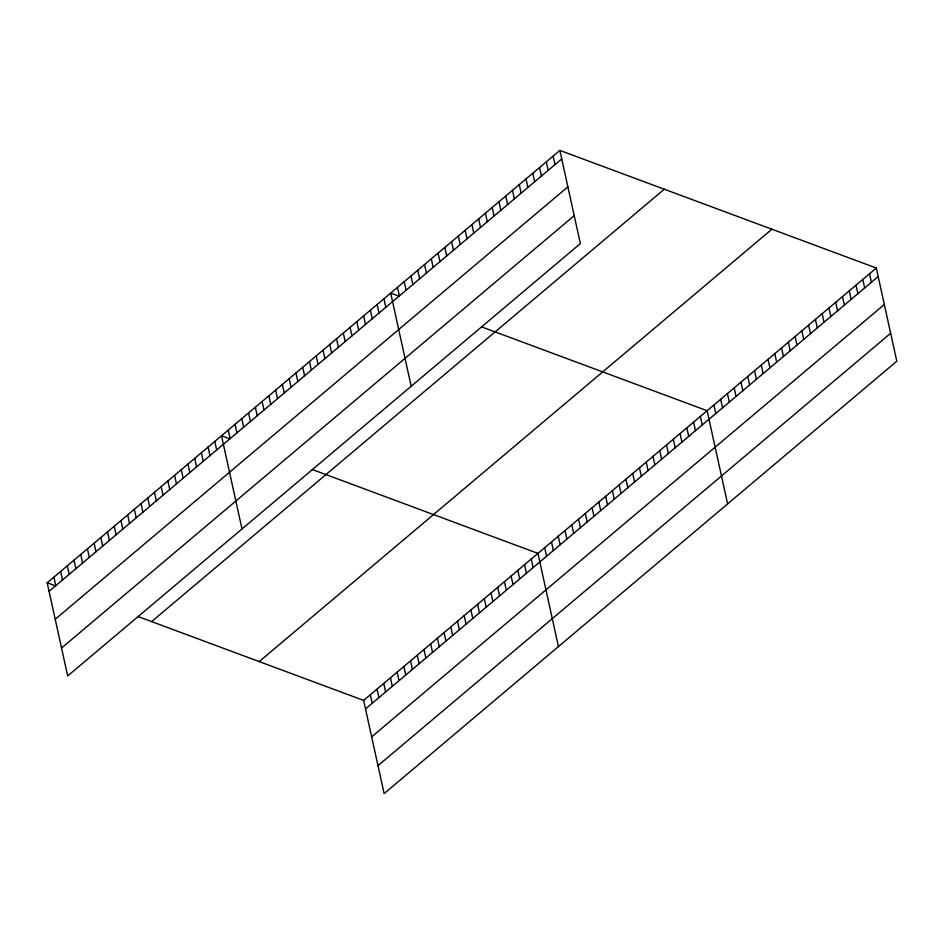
<?xml version="1.0" encoding="UTF-8"?>
<svg xmlns="http://www.w3.org/2000/svg" width="944" height="944" viewBox="0 0 944 944"><rect width="100%" height="100%" fill="white"/><g stroke="black" fill="none" stroke-linecap="round" stroke-linejoin="round"><path stroke-width="1.42" d="M559.863 150.403L580.359 243.587L67.685 675.963L47.2 582.778L559.863 150.403L876.315 268.037L896.8 361.222L384.137 793.597L363.641 700.413L137.954 616.515M49.076 591.31L561.739 158.934M55.224 619.252L567.887 186.865M61.549 648.032L574.212 215.657M151.63 621.6L664.293 189.213M259.211 661.591L771.885 229.215M363.641 700.413L876.315 268.037M365.517 708.944L878.191 276.557M371.665 736.875L884.327 304.499M377.989 765.667L890.652 333.279M398.144 295.861L390.686 293.088L411.183 386.273M481.44 326.825L707.127 410.711L727.623 503.907M228.967 438.547L221.51 435.774L241.994 528.959M312.263 469.51L537.95 553.396L558.435 646.593M47.2 582.778L54.658 585.551M869.542 273.736L871.418 282.268M862.781 279.448L864.657 287.979M856.007 285.159L857.884 293.678M849.246 290.858L851.122 299.39M842.473 296.569L844.349 305.101M835.711 302.281L837.588 310.812M828.938 307.98L830.814 316.511M822.177 313.691L824.053 322.223M815.404 319.402L817.28 327.934M808.642 325.102L810.518 333.633M801.869 330.813L803.745 339.344M795.108 336.524L796.984 345.056M788.334 342.224L790.211 350.755M781.573 347.935L783.449 356.466M774.8 353.646L776.676 362.177M768.038 359.345L769.915 367.877M761.265 365.057L763.141 373.588M754.504 370.768L756.38 379.299M747.731 376.467L749.607 384.999M740.969 382.178L742.845 390.71M734.196 387.89L736.072 396.421M727.435 393.589L729.311 402.12M720.661 399.3L722.538 407.832M713.9 405.011L715.776 413.543M700.365 416.422L702.242 424.953M693.592 422.133L695.468 430.665M686.831 427.833L688.707 436.364M680.058 433.544L681.934 442.075M673.296 439.255L675.172 447.786M666.523 444.954L668.399 453.486M659.762 450.666L661.638 459.197M652.988 456.377L654.865 464.908M646.227 462.088L648.103 470.608M639.454 467.787L641.33 476.319M632.692 473.499L634.569 482.03M625.919 479.21L627.795 487.741M553.101 156.102L554.978 164.634M619.158 484.909L621.034 493.441M546.328 161.813L548.204 170.345M612.385 490.62L614.261 499.152M539.567 167.525L541.443 176.056M605.623 496.332L607.499 504.863M532.794 173.224L534.67 181.755M598.85 502.031L600.726 510.562M526.032 178.935L527.908 187.467M592.089 507.742L593.965 516.274M519.271 184.646L521.135 193.178M585.315 513.453L587.192 521.985M512.498 190.358L514.374 198.877M578.554 519.153L580.43 527.684M505.736 196.057L507.601 204.588M571.781 524.864L573.657 533.395M498.963 201.768L500.839 210.3M565.019 530.575L566.896 539.107M492.202 207.479L494.066 216.011M558.246 536.275L560.122 544.806M485.428 213.179L487.305 221.71M551.485 541.986L553.361 550.517M478.667 218.89L480.531 227.421M544.712 547.697L546.588 556.228M471.894 224.601L473.77 233.133M465.132 230.301L467.009 238.832M531.248 559.06L533.124 567.58M458.359 236.012L460.235 244.543M524.545 564.713L526.422 573.244M451.598 241.723L453.474 250.254M517.843 570.365L519.707 578.896M444.825 247.422L446.701 255.954M511.129 576.017L513.005 584.548M438.063 253.134L439.939 261.665M504.426 581.669L506.303 590.201M431.29 258.845L433.166 267.376M497.724 587.321L499.6 595.853M424.529 264.544L426.405 273.076M491.022 592.985L492.898 601.505M417.755 270.255L419.632 278.787M484.319 598.638L486.195 607.169M410.994 275.967L412.87 284.498M477.617 604.29L479.493 612.821M404.221 281.666L406.097 290.197M470.903 609.942L472.779 618.473M397.459 287.377L399.336 295.909M464.2 615.594L466.076 624.126M457.498 621.246L459.374 629.778M383.925 298.788L385.801 307.319M450.795 626.91L452.672 635.43M377.152 304.499L379.028 313.03M444.093 632.563L445.969 641.094M370.39 310.21L372.266 318.742M437.391 638.215L439.267 646.746M363.617 315.91L365.493 324.441M430.688 643.867L432.564 652.398M356.856 321.621L358.732 330.152M423.974 649.519L425.85 658.051M350.082 327.332L351.959 335.863M417.272 655.171L419.148 663.703M343.321 333.031L345.197 341.563M410.569 660.835L412.445 669.355M336.548 338.743L338.424 347.274M403.867 666.488L405.743 675.019M329.786 344.454L331.663 352.985M397.164 672.14L399.041 680.671M323.013 350.153L324.889 358.685M390.462 677.792L392.338 686.323M316.252 355.864L318.128 364.396M383.76 683.444L385.636 691.976M309.479 361.576L311.355 370.107M377.045 689.096L378.922 697.628M302.717 367.287L304.593 375.806M370.343 694.76L372.219 703.28M295.944 372.986L297.82 381.518M289.183 378.697L291.059 387.229M282.409 384.409L284.286 392.928M275.648 390.108L277.524 398.639M268.875 395.819L270.751 404.351M262.113 401.53L263.99 410.062M255.34 407.23L257.216 415.761M248.579 412.941L250.455 421.472M241.806 418.652L243.682 427.184M235.044 424.352L236.92 432.883M228.271 430.063L230.147 438.594M214.807 441.426L216.683 449.958M208.105 447.078L209.969 455.61M201.391 452.731L203.267 461.262M194.688 458.383L196.564 466.914M187.986 464.035L189.862 472.566M181.283 469.699L183.16 478.23M174.581 475.351L176.457 483.883M167.879 481.003L169.755 489.535M161.164 486.656L163.041 495.187M154.462 492.308L156.338 500.839M147.76 497.96L149.636 506.491M141.057 503.624L142.933 512.155M134.355 509.276L136.231 517.808M127.652 514.928L129.529 523.46M120.95 520.581L122.826 529.112M114.236 526.233L116.112 534.764M107.533 531.885L109.41 540.416M100.831 537.549L102.707 546.08M94.129 543.201L96.005 551.733M87.426 548.853L89.302 557.385M80.724 554.506L82.6 563.037M74.021 560.158L75.898 568.689M67.307 565.81L69.183 574.341M60.605 571.474L62.481 580.005M53.902 577.126L55.779 585.658"/></g></svg>
